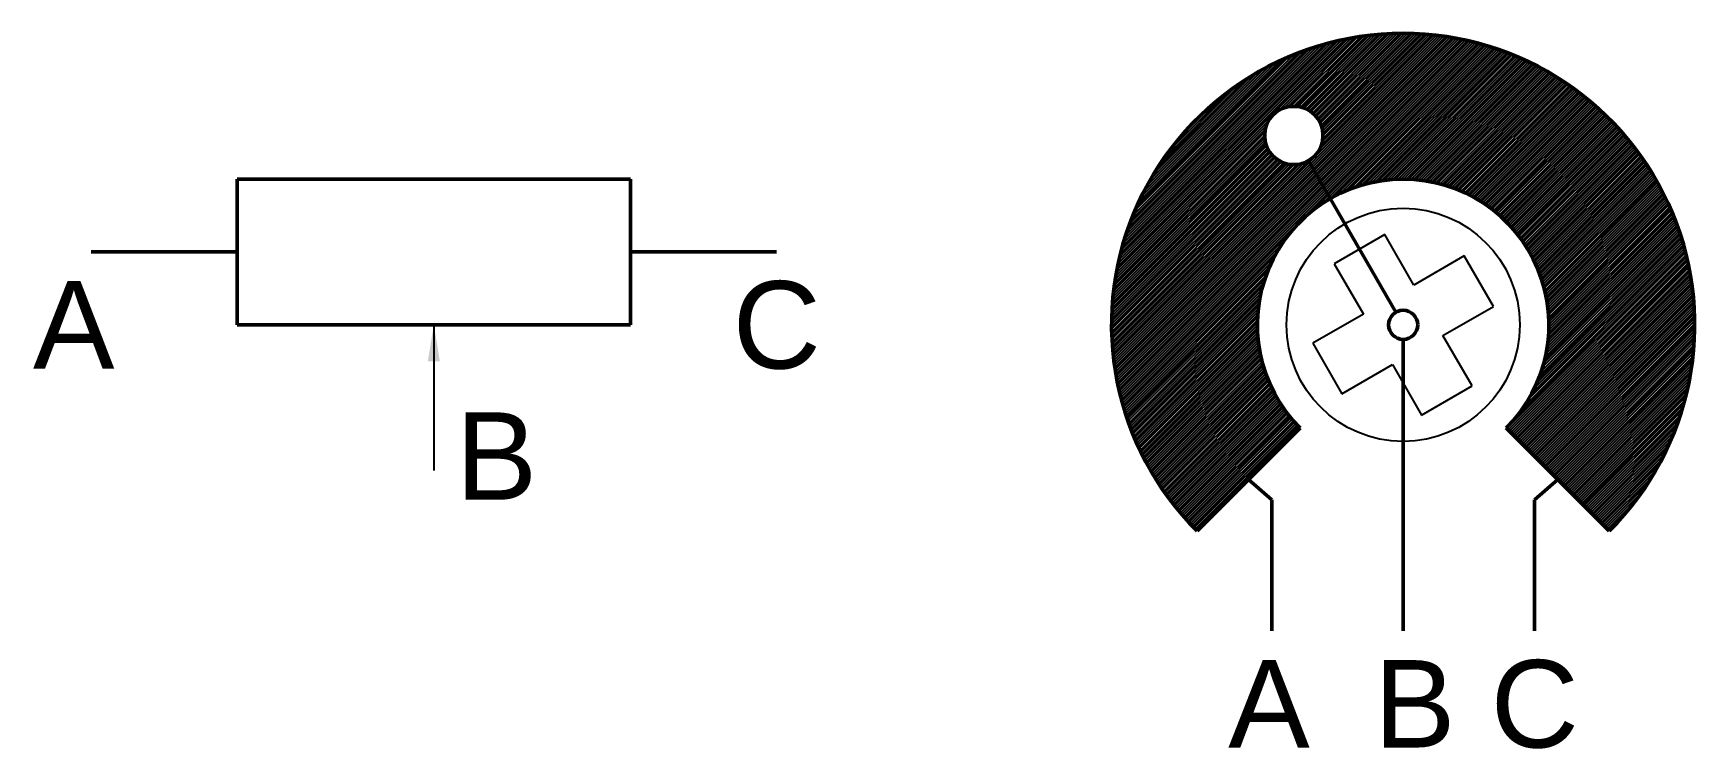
# Model space of a CAD drawing. Header units: millimetres. Extents: x -24 to 90, y -19 to 30.
import ezdxf

# ---------------------------------------------------------------- set-up
doc = ezdxf.new("R2010")
doc.units = ezdxf.units.MM
doc.layers.get('0').update_dxf_attribs({"lineweight": 50, "true_color": 0xffffff})
doc.layers.add('kote', color=252, linetype='Continuous', lineweight=25, true_color=0xa0a0a4)
doc.styles.get("Standard").update_dxf_attribs({"font": ''})
doc.styles.add('textstyle0', font='')
doc.styles.add('textstyle1', font='')
doc.styles.add('textstyle2', font='')
doc.styles.add('textstyle3', font='')
doc.styles.add('textstyle4', font='')
doc.styles.add('textstyle5', font='')
doc.styles.get('Standard').set_extended_font_data('txt')
doc.styles.get('textstyle0').set_extended_font_data('Nimbus Sans')
doc.styles.get('textstyle1').set_extended_font_data('Nimbus Sans')
doc.styles.get('textstyle2').set_extended_font_data('Nimbus Sans')
doc.styles.get('textstyle3').set_extended_font_data('Nimbus Sans')
doc.styles.get('textstyle4').set_extended_font_data('Nimbus Sans')
doc.styles.get('textstyle5').set_extended_font_data('Nimbus Sans')
doc.dimstyles.get("Standard").update_dxf_attribs({"dimtxt": 2.5, "dimasz": 2.5, "dimexe": 1.25, "dimexo": 0.625, "dimtad": 1, "dimtxsty": 'Standard', "dimcen": 2.5, "dimadec": 0, "dimazin": 0, "dimtfac": 1, "dimtmove": 0, "dimatfit": 3, "dimfxl": 1, "dimarcsym": 0})

msp = doc.modelspace()

# ---------------------------------------------------------------- hatches: boundary and pattern name
at = {"layer": 'kote'}
h = msp.add_hatch(dxfattribs=at)
h.set_pattern_fill('AR-SAND', color=256, scale=0.05, angle=22, style=0)
h.set_pattern_definition([(45, (0, 0), (-0.0883883476483184, 0.0883883476483185), [])])
edge = h.paths.add_edge_path()
edge.add_line((55.85786437626905, -4.14213562373095), (62.928932188134524, 2.9289321881345245))
edge.add_arc((70, 10), 10, 315, 225, ccw=False)
edge.add_line((77.07106781186548, 2.9289321881345245), (84.14213562373095, -4.142135623730951))
edge.add_arc((70, 10), 20, 315, 225)
edge = h.paths.add_edge_path()
edge.add_arc((62.5, 22.99038105676658), 2, 0, 360)

# ---------------------------------------------------------------- linework, layer by layer
for p, q in [((69.5, 10.86602540378444), (63.5, 21.258330249197705)), ((17, 20), (-10, 20)), ((-10, 20), (-10, 10)), ((17, 10), (17, 20)), ((-10, 15), (-20, 15)), ((17, 15), (27, 15)), ((-10, 10), (17, 10)), ((70, -11), (70, 9)), ((55.85786437626905, -4.14213562373095), (62.928932188134524, 2.9289321881345245)), ((77.07106781186548, 2.9289321881345245), (84.14213562373095, -4.142135623730951)), ((59.39339828220179, -0.6066017177982075), (61, -1.999999999999993)), ((80.60660171779821, -0.6066017177982133), (79, -2)), ((61, -1.999999999999993), (61, -11)), ((79, -2), (79, -11))]:
    msp.add_line(p, q)
for centre, radius in [((62.5, 22.99038105676658), 2), ((70, 10), 1)]:
    msp.add_circle(centre, radius)
for radius in [20, 10]:
    msp.add_arc((70, 10), radius, 315, 225)
for p, q in [((68.73205080756888, 16.196152422706632), (65.26794919243112, 14.196152422706632)), ((70.73205080756888, 12.732050807568879), (68.73205080756888, 16.196152422706632)), ((65.26794919243112, 14.196152422706632), (67.26794919243112, 10.732050807568879)), ((74.19615242270663, 14.732050807568879), (70.73205080756888, 12.732050807568879)), ((76.19615242270663, 11.267949192431123), (74.19615242270663, 14.732050807568879)), ((67.26794919243112, 10.732050807568879), (63.80384757729337, 8.732050807568879)), ((72.73205080756888, 9.267949192431123), (76.19615242270663, 11.267949192431123)), ((74.73205080756888, 5.803847577293368), (72.73205080756888, 9.267949192431123)), ((63.80384757729337, 8.732050807568879), (65.80384757729337, 5.267949192431124)), ((65.80384757729337, 5.267949192431124), (69.26794919243112, 7.267949192431122)), ((69.26794919243112, 7.267949192431122), (71.26794919243112, 3.803847577293368)), ((71.26794919243112, 3.803847577293368), (74.73205080756888, 5.803847577293368))]:
    msp.add_line(p, q, dxfattribs=at)
msp.add_circle((70, 10), 8, dxfattribs=at)

# ---------------------------------------------------------------- texts
at = {"char_height": 8, "attachment_point": 1}
for s, insert, style in [('\\H6;A', (58, -13), 'textstyle5'), ('\\H6;B', (68, -13.000000000000032), 'textstyle3'), ('\\H6;C', (76, -13), 'textstyle4')]:
    msp.add_mtext(s, dxfattribs=dict(at, insert=insert, style=style))
at = {"layer": 'kote', "char_height": 8, "attachment_point": 1}
for s, insert, style in [('\\H6;A', (-24, 13.000000000000004), 'textstyle2'), ('\\H6;C', (24, 12.999999999999982), 'textstyle1'), ('\\H6;B', (4.9999999999999964, 3.9999999999999973), 'textstyle0')]:
    msp.add_mtext(s, dxfattribs=dict(at, insert=insert, style=style))

# ---------------------------------------------------------------- leaders
msp.add_leader([(3.5, 10), (3.5, 0)], dimstyle='Standard', override={"dimscale": 1})

doc.saveas('drawing.dxf')
